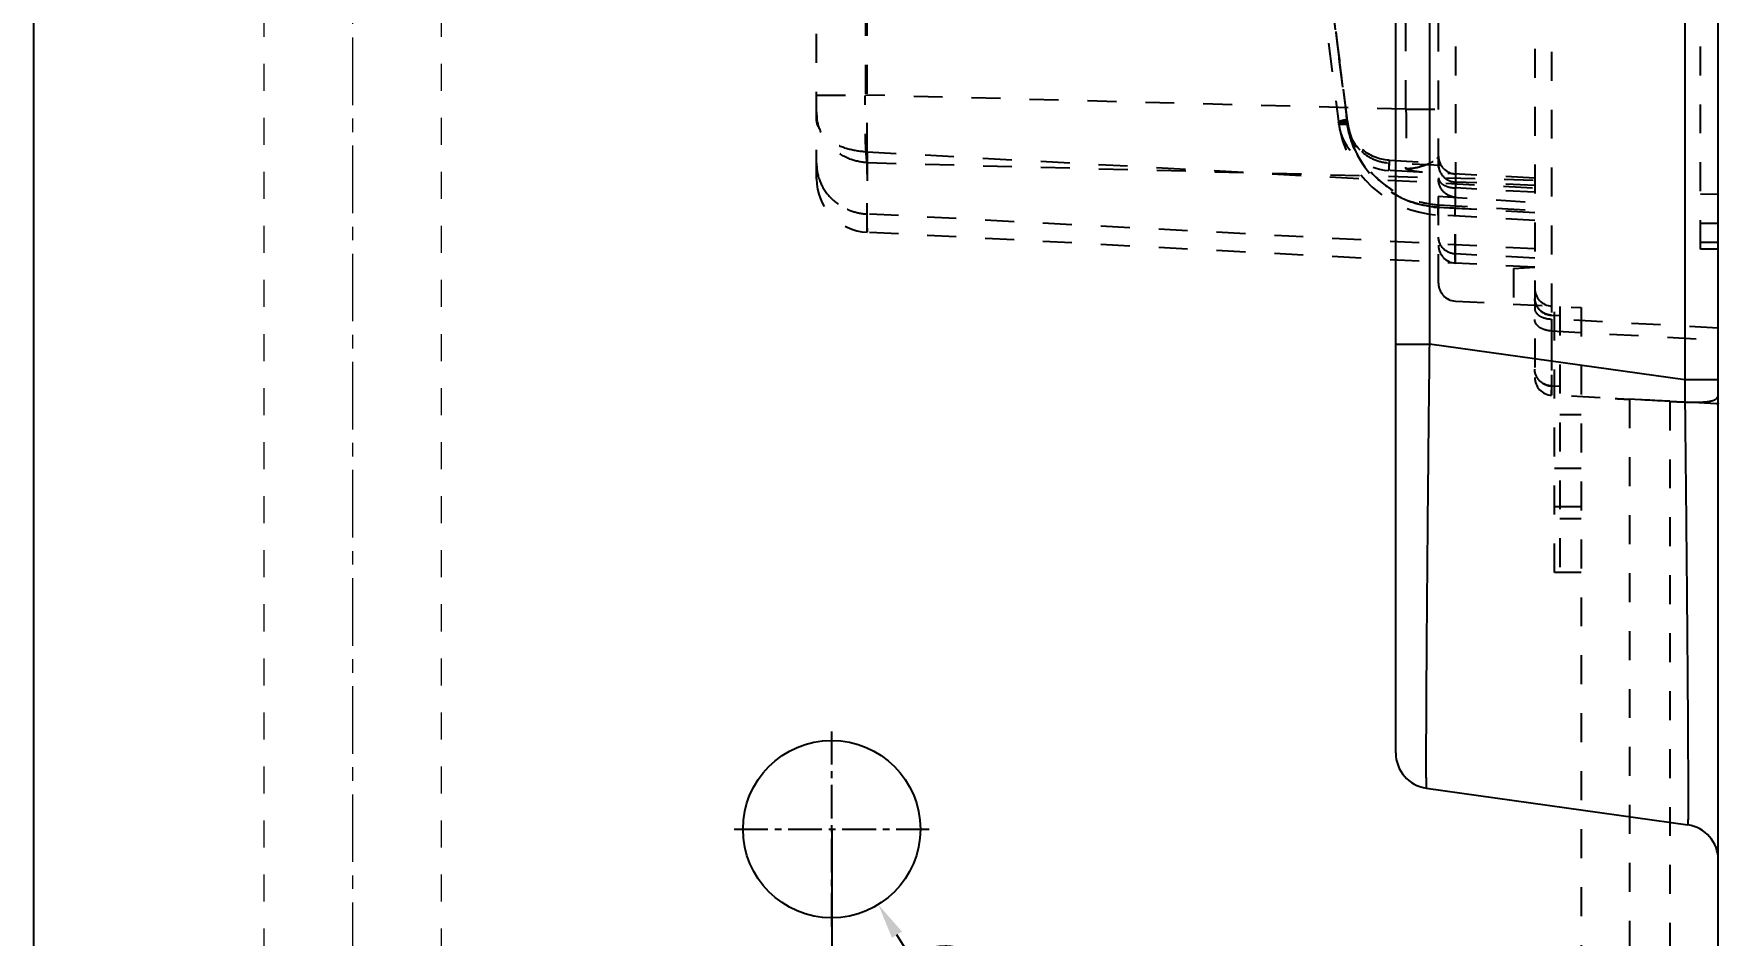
# Model space of a CAD drawing. Header units: millimetres. Extents: x -946 to 3963, y -10008 to 1396.
# Drawn here: x 1283 to 1378, y -3193.5 to -3142.7 of the extents above; entities that cross this region are included whole.
import ezdxf

# ---------------------------------------------------------------- set-up
doc = ezdxf.new("R2010")
doc.units = ezdxf.units.MM
doc.header["$LTSCALE"] = 16.335
doc.header["$PDMODE"] = 3
doc.header["$PDSIZE"] = 0.3125
doc.linetypes.add('CENTER', pattern=[0.6, 0.375, -0.075, 0.075, -0.075])
doc.linetypes.add('HIDDEN', pattern=[0.2, 0.1, -0.1])
doc.layers.get('0').update_dxf_attribs({"linetype": 'CONTINUOUS'})
doc.layers.get('Defpoints').update_dxf_attribs({"linetype": 'CONTINUOUS'})
doc.layers.add('cool', color=153, linetype='HIDDEN', lineweight=9)
doc.layers.add('DEFAULT_2', color=8, linetype='HIDDEN')
doc.layers.add('DIM', color=3, linetype='CONTINUOUS')
doc.styles.get("Standard").update_dxf_attribs({"font": 'txt', "width": 0.8})
doc.dimstyles.new('11', dxfattribs={"dimtxt": 10, "dimasz": 10, "dimexe": 0, "dimexo": 0, "dimgap": 0, "dimtad": 0, "dimzin": 0, "dimdsep": 46, "dimtxsty": 'Standard', "dimcen": 0, "dimclrd": 4, "dimclre": 4, "dimclrt": 6, "dimazin": 0, "dimtfac": 1, "dimtofl": 0, "dimtmove": 0, "dimatfit": 3, "dimfxl": 0, "dimtolj": 1, "dimtzin": 0, "dimarcsym": 0})

# ---------------------------------------------------------------- blocks, each defined once
blk = doc.blocks.new('*D200')
at = {"layer": 'Defpoints', "color": 0}
for p in [(1327.979, -3187.537), (1282.979, -3259.601), (1327.979, -3296.849)]:
    blk.add_point(p, dxfattribs=at)
at = {"layer": 'DIM', "color": 4, "lineweight": -2}
for p, q in [((1327.979, -3187.537), (1327.979, -3296.849)), ((1282.979, -3259.601), (1282.979, -3296.849)), ((1284.979, -3296.849), (1295.431, -3296.849)), ((1325.979, -3296.849), (1313.031, -3296.849))]:
    blk.add_line(p, q, dxfattribs=at)
at = {"layer": 'DIM', "color": 4}
for points in [[(1284.979, -3296.515), (1284.979, -3297.182), (1282.979, -3296.849)], [(1325.979, -3296.515), (1325.979, -3297.182), (1327.979, -3296.849)]]:
    blk.add_solid(points, dxfattribs=at)
at = {"layer": 'DIM', "color": 6, "insert": (1304.231, -3296.849), "char_height": 6, "attachment_point": 5}
blk.add_mtext('\\A1;45.00', dxfattribs=at)
blk = doc.blocks.new('*D237')
at = {"layer": 'Defpoints', "color": 0}
for p in [(1325.348, -3183.285), (1330.609, -3191.789)]:
    blk.add_point(p, dxfattribs=at)
at = {"layer": 'DIM', "color": 4, "lineweight": -2}
blk.add_line((1332.714, -3195.191), (1331.661, -3193.49), dxfattribs=at)
at = {"layer": 'DIM', "color": 4}
blk.add_solid([(1331.945, -3193.315), (1331.378, -3193.665), (1330.609, -3191.789)], dxfattribs=at)
at = {"layer": 'DIM', "color": 6, "insert": (1337.974, -3203.695), "char_height": 6, "attachment_point": 5, "rotation": 301.74174}
blk.add_mtext('\\A1;∅10.00', dxfattribs=at)

msp = doc.modelspace()

# ---------------------------------------------------------------- linework, layer by layer
at = {"color": 7, "linetype": 'Continuous'}
for p, q in [((1282.979, -3262.537), (1282.979, -2882.537)), ((1359.788, -3183.242), (1359.788, -3091.369)), ((1361.684, -3092.496), (1361.684, -3160.185)), ((1376.083, -3092.905), (1376.083, -3162.209)), ((1377.979, -3262.537), (1377.979, -3092.925)), ((1359.788, -3160.185), (1361.684, -3160.185)), ((1376.083, -3162.209), (1361.684, -3160.185)), ((1377.979, -3162.209), (1376.083, -3162.209)), ((1361.51, -3185.222), (1376.257, -3187.295))]:
    msp.add_line(p, q, dxfattribs=at)
at = {"color": 1, "linetype": 'CENTER', "ltscale": 0.310989}
for p, q in [((1327.979, -3193.037), (1327.979, -3182.037)), ((1322.479, -3187.537), (1333.479, -3187.537))]:
    msp.add_line(p, q, dxfattribs=at)
msp.add_circle((1327.979, -3187.537), 5)
at = {"color": 7, "linetype": 'Continuous'}
for centre, start, end in [((1361.788, -3183.242), 180, 262), ((1375.979, -3189.276), 0, 82)]:
    msp.add_arc(centre, 2, start, end, dxfattribs=at)
for points, knots in [([(1361.684, -3160.185), (1361.666, -3161.809), (1361.632, -3164.996), (1361.586, -3169.625), (1361.554, -3173.289), (1361.532, -3175.997), (1361.519, -3177.813), (1361.508, -3179.46), (1361.5, -3180.922), (1361.494, -3182.184), (1361.492, -3183.105), (1361.491, -3183.733), (1361.492, -3184.12), (1361.493, -3184.448), (1361.495, -3184.719), (1361.498, -3184.929), (1361.5, -3185.068), (1361.503, -3185.148), (1361.504, -3185.188), (1361.508, -3185.207), (1361.507, -3185.222), (1361.51, -3185.222)], [0, 0, 0, 0, 0.194583, 0.381897, 0.55467, 0.633532, 0.706319, 0.772326, 0.830904, 0.881476, 0.923547, 0.941263, 0.956707, 0.96984, 0.980634, 0.989062, 0.995102, 0.997224, 0.998747, 0.99967, 1, 1, 1, 1]), ([(1376.083, -3162.209), (1376.101, -3163.835), (1376.135, -3167.026), (1376.18, -3171.663), (1376.213, -3175.335), (1376.235, -3178.049), (1376.248, -3179.871), (1376.259, -3181.523), (1376.267, -3182.99), (1376.273, -3184.256), (1376.275, -3185.179), (1376.276, -3185.808), (1376.275, -3186.195), (1376.274, -3186.524), (1376.272, -3186.794), (1376.27, -3187.004), (1376.267, -3187.144), (1376.264, -3187.222), (1376.263, -3187.263), (1376.259, -3187.279), (1376.26, -3187.295), (1376.257, -3187.295)], [0, 0, 0, 0, 0.194426, 0.381687, 0.554525, 0.63345, 0.706311, 0.772394, 0.83104, 0.881663, 0.92376, 0.941477, 0.956914, 0.970033, 0.980803, 0.9892, 0.995201, 0.9973, 0.998798, 0.999696, 1, 1, 1, 1])]:
    msp.add_open_spline(points, degree=3, knots=knots, dxfattribs=at)
at = {"layer": 'cool', "ltscale": 0.932966}
for p, q in [((1295.979, -3249.537), (1295.979, -3041.537)), ((1305.979, -3249.537), (1305.979, -3041.537))]:
    msp.add_line(p, q, dxfattribs=at)
at = {"layer": 'cool', "color": 1, "linetype": 'CENTER', "ltscale": 0.621977}
msp.add_line((1300.979, -3262.537), (1300.979, -3041.537), dxfattribs=at)
at = {"layer": 'DEFAULT_2', "color": 8, "linetype": 'HIDDEN'}
for p, q in [((1327.126, -3150.873), (1327.126, -3064.117)), ((1329.878, -3072.574), (1329.878, -3146.152)), ((1329.983, -3149.351), (1329.983, -3077.994)), ((1360.365, -3146.947), (1360.365, -3091.047)), ((1362.2, -3156.759), (1362.2, -3091.103)), ((1363.153, -3091.131), (1363.153, -3151.386)), ((1367.627, -3091.266), (1367.627, -3162.068)), ((1368.58, -3091.434), (1368.58, -3163.072)), ((1376.979, -3154.84), (1376.979, -3134.201)), ((1327.126, -3146.152), (1329.878, -3146.152)), ((1360.365, -3146.947), (1329.878, -3146.152)), ((1360.365, -3146.947), (1362.2, -3146.947)), ((1357.056, -3147.793), (1357.033, -3147.622)), ((1357.056, -3147.793), (1357.033, -3147.622)), ((1329.983, -3149.351), (1367.627, -3151.389)), ((1329.983, -3153.884), (1329.983, -3149.959)), ((1329.983, -3149.959), (1367.627, -3150.941)), ((1359.415, -3149.827), (1362.275, -3149.975)), ((1362.353, -3150.127), (1359.415, -3149.973)), ((1367.627, -3150.832), (1359.406, -3150.401)), ((1363.153, -3150.598), (1363.153, -3151.054)), ((1367.627, -3151.239), (1363.153, -3151.054)), ((1362.19, -3151.854), (1367.627, -3152.201)), ((1363.148, -3152.985), (1363.151, -3151.953)), ((1363.151, -3151.953), (1363.152, -3151.386)), ((1367.627, -3151.627), (1363.153, -3151.386)), ((1363.153, -3155.623), (1363.153, -3151.915)), ((1376.979, -3151.719), (1377.979, -3151.744)), ((1367.627, -3154.827), (1329.983, -3152.854)), ((1367.627, -3152.79), (1362.19, -3152.485)), ((1363.118, -3152.537), (1362.191, -3152.485)), ((1362.201, -3152.338), (1367.627, -3152.643)), ((1367.627, -3153.219), (1362.201, -3152.914)), ((1367.627, -3152.79), (1363.118, -3152.537)), ((1367.627, -3155.857), (1329.983, -3153.884)), ((1377.979, -3153.388), (1376.979, -3153.388)), ((1377.979, -3154.469), (1376.979, -3154.469)), ((1377.979, -3154.841), (1376.979, -3154.841)), ((1367.627, -3155.342), (1363.153, -3155.108)), ((1366.421, -3155.924), (1367.627, -3155.861)), ((1366.421, -3155.924), (1366.421, -3157.934)), ((1363.153, -3157.762), (1370.24, -3158.134)), ((1368.579, -3158.104), (1368.58, -3158.054)), ((1368.58, -3158.562), (1369.04, -3158.586)), ((1368.74, -3173.064), (1368.74, -3158.055)), ((1369.04, -3158.071), (1369.04, -3173.064)), ((1370.24, -3158.134), (1370.24, -3216.178)), ((1377.979, -3159.285), (1368.58, -3158.78)), ((1368.58, -3159.451), (1377.979, -3159.956)), ((1369.04, -3162.581), (1368.58, -3162.557)), ((1377.85, -3163.558), (1368.58, -3163.072)), ((1372.979, -3163.302), (1372.979, -3216.179)), ((1375.24, -3163.421), (1375.24, -3224.65)), ((1370.24, -3164.171), (1369.04, -3164.171)), ((1370.24, -3167.196), (1368.74, -3167.196)), ((1370.24, -3169.359), (1368.74, -3169.359)), ((1370.24, -3170.039), (1369.04, -3170.039)), ((1370.24, -3173.064), (1368.74, -3173.064))]:
    msp.add_line(p, q, dxfattribs=at)
for centre, radius, start, end in [((2040.215, -3057.537), 689.571, 172.479799, 187.520201), ((2050.766, -3056.555), 699.668, 183.397567, 187.472083), ((2023.308, -3059.514), 672.056, 184.592102, 187.535169), ((2023.281, -3059.517), 672.029, 184.596372, 187.526414), ((2038.225, -3057.857), 687.081, 186.93722, 187.512707), ((2038.645, -3057.803), 687.504, 186.937867, 187.506918), ((2038.506, -3057.821), 687.365, 186.937878, 187.51261), ((1329.84, -3147.102), 2.714, 180.02792, 187.67896), ((1362.54, -3146.893), 6.03, 187.51153, 266.78427), ((1359.564, -3147.39), 3.015, 187.5202, 267), ((1362.528, -3146.813), 5.534, 187.56108, 266.61642), ((1362.568, -3146.947), 5.575, 187.67096, 211.32406), ((1362.493, -3146.99), 5.489, 203.29851, 250.80524), ((1329.862, -3149.995), 2.736, 180.05242, 202.57109), ((1363.205, -3149.594), 1.005, 180, 267), ((1330.141, -3150.873), 3.015, 180, 267), ((1362.538, -3146.923), 5.572, 240.16098, 266.58639), ((1363.202, -3149.816), 1.57, 262.79784, 268.1991), ((1362.596, -3146.596), 5.903, 263.12855, 266.15843), ((1362.535, -3146.983), 5.512, 263.28095, 266.41845), ((1363.205, -3154.619), 1.005, 180, 267), ((1363.205, -3156.759), 1.005, 180, 267), ((1368.632, -3157.043), 1.005, 180, 267), ((1368.629, -3157.203), 1.578, 263.27452, 268.22385), ((2248.706, -3162.212), 880.134, 179.776558, 179.981382), ((1368.632, -3162.068), 1.005, 180, 267), ((1504.924, -3162.085), 136.351, 179.93338, 180.29112)]:
    msp.add_arc(centre, radius, start, end, dxfattribs=at)
for points, knots in [([(1329.983, -3149.959), (1329.949, -3149.766), (1329.912, -3149.276), (1329.875, -3148.419), (1329.863, -3147.344), (1329.87, -3146.564), (1329.878, -3146.152)], [0, 0, 0, 0, 0.154136, 0.386134, 0.675121, 1, 1, 1, 1]), ([(1360.365, -3146.947), (1360.374, -3147.578), (1360.374, -3148.689), (1360.359, -3149.801), (1360.331, -3150.281)], [0, 0, 0, 0, 0.567599, 1, 1, 1, 1]), ([(1329.983, -3149.351), (1329.624, -3149.34), (1328.914, -3149.238), (1327.974, -3148.847), (1327.3, -3148.24), (1327.126, -3147.707), (1327.126, -3147.474)], [0, 0, 0, 0, 0.289929, 0.573296, 0.811412, 1, 1, 1, 1]), ([(1329.983, -3149.959), (1329.653, -3149.943), (1328.972, -3149.801), (1328.068, -3149.264), (1327.409, -3148.448), (1327.194, -3147.788), (1327.15, -3147.464)], [0, 0, 0, 0, 0.243371, 0.50209, 0.75918, 1, 1, 1, 1]), ([(1357.042, -3147.542), (1356.982, -3147.55), (1356.867, -3147.568), (1356.71, -3147.604), (1356.62, -3147.633), (1356.559, -3147.667), (1356.561, -3147.682)], [0, 0, 0, 0, 0.359764, 0.690899, 0.912703, 1, 1, 1, 1]), ([(1357.042, -3147.69), (1356.983, -3147.697), (1356.873, -3147.708), (1356.717, -3147.714), (1356.627, -3147.71), (1356.563, -3147.695), (1356.561, -3147.682)], [0, 0, 0, 0, 0.363997, 0.694532, 0.914497, 1, 1, 1, 1]), ([(1356.591, -3147.701), (1356.586, -3147.7), (1356.576, -3147.696), (1356.562, -3147.689), (1356.561, -3147.682)], [0, 0, 0, 0, 0.37059, 1, 1, 1, 1]), ([(1356.59, -3147.7), (1356.586, -3147.699), (1356.576, -3147.695), (1356.562, -3147.689), (1356.561, -3147.682)], [0, 0, 0, 0, 0.364643, 1, 1, 1, 1]), ([(1356.591, -3147.701), (1356.586, -3147.7), (1356.576, -3147.696), (1356.562, -3147.689), (1356.561, -3147.682)], [0, 0, 0, 0, 0.37027, 1, 1, 1, 1]), ([(1357.056, -3147.645), (1356.995, -3147.653), (1356.881, -3147.672), (1356.724, -3147.707), (1356.635, -3147.738), (1356.573, -3147.77), (1356.575, -3147.785)], [0, 0, 0, 0, 0.36209, 0.69139, 0.90902, 1, 1, 1, 1]), ([(1357.056, -3147.793), (1356.997, -3147.8), (1356.886, -3147.811), (1356.732, -3147.818), (1356.642, -3147.811), (1356.577, -3147.799), (1356.575, -3147.785)], [0, 0, 0, 0, 0.364326, 0.694988, 0.911036, 1, 1, 1, 1]), ([(1357.042, -3147.69), (1356.951, -3147.701), (1356.802, -3147.712), (1356.648, -3147.716), (1356.59, -3147.7)], [0, 0, 0, 0, 0.606317, 1, 1, 1, 1]), ([(1357.042, -3147.542), (1357.13, -3148.166), (1357.509, -3149.4), (1358.677, -3150.941), (1360.3, -3152.002), (1361.566, -3152.296), (1362.201, -3152.338)], [0, 0, 0, 0, 0.249011, 0.498423, 0.748724, 1, 1, 1, 1]), ([(1359.415, -3149.825), (1358.845, -3149.797), (1357.694, -3149.317), (1357.127, -3148.208), (1357.056, -3147.645)], [0, 0, 0, 0, 0.501543, 1, 1, 1, 1]), ([(1357.056, -3147.793), (1357.092, -3148.081), (1357.273, -3148.65), (1357.636, -3149.122), (1357.851, -3149.319)], [0, 0, 0, 0, 0.499061, 1, 1, 1, 1]), ([(1357.448, -3149.155), (1357.681, -3149.694), (1358.322, -3150.708), (1359.255, -3151.463), (1359.766, -3151.756)], [0, 0, 0, 0, 0.499161, 1, 1, 1, 1]), ([(1329.983, -3149.351), (1329.98, -3149.688), (1329.975, -3150.322), (1329.97, -3151.216), (1329.967, -3151.989), (1329.966, -3152.556), (1329.966, -3152.945), (1329.967, -3153.186), (1329.968, -3153.392), (1329.97, -3153.562), (1329.972, -3153.696), (1329.974, -3153.785), (1329.977, -3153.836), (1329.978, -3153.862), (1329.981, -3153.874), (1329.981, -3153.884), (1329.983, -3153.884)], [0, 0, 0, 0, 0.222525, 0.420051, 0.591143, 0.734364, 0.795075, 0.848281, 0.893802, 0.931459, 0.961075, 0.982472, 0.990035, 0.99548, 0.998792, 1, 1, 1, 1]), ([(1357.851, -3149.319), (1358.063, -3149.512), (1358.557, -3149.828), (1359.128, -3149.959), (1359.415, -3149.973)], [0, 0, 0, 0, 0.499699, 1, 1, 1, 1]), ([(1359.415, -3149.825), (1359.411, -3149.894), (1359.406, -3149.997), (1359.401, -3150.13), (1359.399, -3150.221), (1359.399, -3150.293), (1359.398, -3150.352), (1359.403, -3150.378), (1359.402, -3150.401), (1359.406, -3150.401)], [0, 0, 0, 0, 0.356326, 0.535511, 0.696062, 0.825645, 0.920475, 0.978952, 1, 1, 1, 1]), ([(1359.415, -3149.973), (1359.412, -3150.028), (1359.408, -3150.129), (1359.404, -3150.25), (1359.403, -3150.326), (1359.402, -3150.367), (1359.406, -3150.385), (1359.404, -3150.401), (1359.406, -3150.401)], [0, 0, 0, 0, 0.381887, 0.714621, 0.837818, 0.926875, 0.981068, 1, 1, 1, 1]), ([(1360.331, -3150.281), (1360.567, -3150.293), (1360.978, -3150.248), (1361.498, -3150.081), (1361.865, -3149.911), (1362.067, -3149.786), (1362.135, -3149.717)], [0, 0, 0, 0, 0.367741, 0.636166, 0.848354, 1, 1, 1, 1]), ([(1362.135, -3149.717), (1362.145, -3149.706), (1362.176, -3149.672), (1362.2, -3149.627), (1362.2, -3149.594)], [0, 0, 0, 0, 0.300902, 1, 1, 1, 1]), ([(1362.201, -3150.1), (1362.201, -3150.341), (1362.424, -3150.833), (1362.912, -3151.044), (1363.153, -3151.054)], [0, 0, 0, 0, 0.498802, 1, 1, 1, 1]), ([(1327.335, -3151.046), (1327.475, -3151.38), (1327.892, -3152.007), (1328.512, -3152.43), (1328.85, -3152.583)], [0, 0, 0, 0, 0.494807, 1, 1, 1, 1]), ([(1361.302, -3150.501), (1361.215, -3150.496), (1360.884, -3150.468), (1360.549, -3150.394), (1360.331, -3150.281)], [0, 0, 0, 0, 0.261065, 1, 1, 1, 1]), ([(1362.2, -3150.806), (1362.2, -3150.905), (1362.322, -3151.133), (1362.536, -3151.247), (1362.663, -3151.293)], [0, 0, 0, 0, 0.422442, 1, 1, 1, 1]), ([(1328.85, -3152.583), (1328.942, -3152.624), (1329.305, -3152.767), (1329.695, -3152.84), (1329.983, -3152.854)], [0, 0, 0, 0, 0.259489, 1, 1, 1, 1]), ([(1362.191, -3152.485), (1362.188, -3152.539), (1362.183, -3152.64), (1362.177, -3152.762), (1362.176, -3152.838), (1362.174, -3152.88), (1362.177, -3152.897), (1362.176, -3152.912), (1362.178, -3152.912)], [0, 0, 0, 0, 0.380795, 0.714688, 0.840187, 0.930345, 0.982664, 1, 1, 1, 1]), ([(1362.178, -3152.912), (1362.176, -3152.912), (1362.177, -3152.897), (1362.174, -3152.88), (1362.176, -3152.838), (1362.177, -3152.762), (1362.183, -3152.64), (1362.188, -3152.539), (1362.191, -3152.485)], [0, 0, 0, 0, 0.017336, 0.069655, 0.159813, 0.285312, 0.619205, 1, 1, 1, 1]), ([(1362.178, -3152.912), (1362.176, -3152.912), (1362.177, -3152.897), (1362.174, -3152.88), (1362.176, -3152.838), (1362.177, -3152.762), (1362.183, -3152.64), (1362.188, -3152.539), (1362.191, -3152.485)], [0, 0, 0, 0, 0.017336, 0.069655, 0.159813, 0.285312, 0.619205, 1, 1, 1, 1]), ([(1362.189, -3152.913), (1362.186, -3152.913), (1362.186, -3152.892), (1362.182, -3152.866), (1362.182, -3152.807), (1362.183, -3152.733), (1362.186, -3152.641), (1362.191, -3152.508), (1362.197, -3152.405), (1362.201, -3152.338)], [0, 0, 0, 0, 0.01852, 0.073697, 0.170241, 0.304066, 0.46757, 0.647333, 1, 1, 1, 1]), ([(1362.201, -3152.339), (1362.197, -3152.406), (1362.191, -3152.509), (1362.186, -3152.642), (1362.183, -3152.734), (1362.182, -3152.808), (1362.182, -3152.866), (1362.186, -3152.892), (1362.186, -3152.913), (1362.189, -3152.913)], [0, 0, 0, 0, 0.353119, 0.532813, 0.696325, 0.83001, 0.926379, 0.981507, 1, 1, 1, 1]), ([(1362.201, -3152.914), (1362.199, -3152.914), (1362.2, -3152.899), (1362.197, -3152.881), (1362.199, -3152.84), (1362.199, -3152.763), (1362.204, -3152.642), (1362.209, -3152.54), (1362.212, -3152.486)], [0, 0, 0, 0, 0.017392, 0.069737, 0.159905, 0.285402, 0.619257, 1, 1, 1, 1]), ([(1363.152, -3155.623), (1363.149, -3155.622), (1363.155, -3155.599), (1363.147, -3155.574), (1363.15, -3155.514), (1363.148, -3155.439), (1363.148, -3155.34), (1363.147, -3155.169), (1363.146, -3154.904), (1363.146, -3154.529), (1363.146, -3154.078), (1363.147, -3153.555), (1363.148, -3153.182), (1363.148, -3152.985)], [0, 0, 0, 0, 0.004312, 0.017034, 0.038039, 0.067185, 0.10433, 0.149332, 0.262333, 0.405043, 0.576321, 0.775021, 1, 1, 1, 1]), ([(1363.153, -3155.108), (1362.907, -3155.095), (1362.412, -3154.892), (1362.2, -3154.393), (1362.2, -3154.156)], [0, 0, 0, 0, 0.509066, 1, 1, 1, 1]), ([(1367.627, -3157.61), (1367.627, -3157.847), (1367.839, -3158.347), (1368.334, -3158.55), (1368.58, -3158.562)], [0, 0, 0, 0, 0.490934, 1, 1, 1, 1]), ([(1367.762, -3158.082), (1367.74, -3158.045), (1367.666, -3157.898), (1367.627, -3157.731), (1367.627, -3157.61)], [0, 0, 0, 0, 0.262458, 1, 1, 1, 1]), ([(1367.627, -3158.205), (1367.627, -3158.303), (1367.75, -3158.53), (1367.963, -3158.642), (1368.09, -3158.688)], [0, 0, 0, 0, 0.421147, 1, 1, 1, 1]), ([(1368.58, -3158.562), (1368.54, -3158.56), (1368.377, -3158.541), (1368.218, -3158.483), (1368.11, -3158.422)], [0, 0, 0, 0, 0.238878, 1, 1, 1, 1]), ([(1368.58, -3159.451), (1368.459, -3159.447), (1368.222, -3159.406), (1367.841, -3159.259), (1367.627, -3158.983), (1367.627, -3158.81)], [0, 0, 0, 0, 0.293209, 0.577048, 1, 1, 1, 1]), ([(1368.58, -3159.451), (1368.579, -3159.722), (1368.577, -3160.232), (1368.575, -3160.949), (1368.574, -3161.568), (1368.574, -3162.02), (1368.574, -3162.329), (1368.574, -3162.52), (1368.575, -3162.683), (1368.575, -3162.818), (1368.576, -3162.924), (1368.577, -3162.994), (1368.578, -3163.034), (1368.577, -3163.055), (1368.58, -3163.064), (1368.578, -3163.072), (1368.58, -3163.072)], [0, 0, 0, 0, 0.224396, 0.422826, 0.594073, 0.73692, 0.797314, 0.850151, 0.89528, 0.932549, 0.961805, 0.982898, 0.990335, 0.995676, 0.998901, 1, 1, 1, 1]), ([(1368.58, -3162.557), (1368.334, -3162.545), (1367.839, -3162.341), (1367.627, -3161.842), (1367.627, -3161.605)], [0, 0, 0, 0, 0.509066, 1, 1, 1, 1]), ([(1368.09, -3162.405), (1368.128, -3162.428), (1368.281, -3162.506), (1368.452, -3162.551), (1368.58, -3162.557)], [0, 0, 0, 0, 0.25929, 1, 1, 1, 1]), ([(1368.579, -3163.072), (1368.578, -3163.072), (1368.58, -3163.062), (1368.577, -3163.051), (1368.578, -3163.026), (1368.576, -3162.978), (1368.575, -3162.893), (1368.575, -3162.82), (1368.574, -3162.777)], [0, 0, 0, 0, 0.016404, 0.064457, 0.143922, 0.254453, 0.567269, 1, 1, 1, 1]), ([(1372.167, -3163.26), (1372.233, -3163.263), (1372.504, -3163.277), (1372.774, -3163.291), (1372.979, -3163.301)], [0, 0, 0, 0, 0.243315, 1, 1, 1, 1]), ([(1375.24, -3163.416), (1375.332, -3163.421), (1375.689, -3163.439), (1376.046, -3163.454), (1376.311, -3163.461)], [0, 0, 0, 0, 0.257802, 1, 1, 1, 1]), ([(1376.311, -3163.461), (1376.607, -3163.468), (1377.017, -3163.475), (1377.508, -3163.417), (1377.701, -3163.362), (1377.778, -3163.323)], [0, 0, 0, 0, 0.598164, 0.825627, 1, 1, 1, 1]), ([(1377.778, -3163.323), (1377.836, -3163.293), (1377.941, -3163.219), (1377.979, -3163.093), (1377.979, -3163.036)], [0, 0, 0, 0, 0.53345, 1, 1, 1, 1]), ([(1377.979, -3163.527), (1377.979, -3163.541), (1377.923, -3163.567), (1377.882, -3163.559), (1377.85, -3163.558)], [0, 0, 0, 0, 0.302471, 1, 1, 1, 1])]:
    msp.add_open_spline(points, degree=3, knots=knots, dxfattribs=at)
for points in [[(1357.451, -3149.161), (1357.25, -3148.694), (1357.113, -3148.194), (1357.042, -3147.69)], [(1357.45, -3149.159), (1357.249, -3148.692), (1357.113, -3148.193), (1357.042, -3147.69)], [(1357.451, -3149.16), (1357.25, -3148.693), (1357.113, -3148.193), (1357.042, -3147.69)], [(1362.328, -3151.39), (1362.246, -3151.241), (1362.2, -3151.067), (1362.2, -3150.897)], [(1362.675, -3151.759), (1362.532, -3151.669), (1362.409, -3151.538), (1362.328, -3151.39)], [(1362.663, -3151.293), (1362.773, -3151.333), (1362.889, -3151.36), (1363.005, -3151.374)], [(1363.153, -3151.915), (1362.986, -3151.905), (1362.817, -3151.849), (1362.675, -3151.759)], [(1362.191, -3152.485), (1361.685, -3152.45), (1361.178, -3152.349), (1360.699, -3152.183)], [(1362.191, -3152.485), (1361.685, -3152.45), (1361.178, -3152.349), (1360.699, -3152.183)], [(1362.191, -3152.485), (1361.685, -3152.45), (1361.179, -3152.349), (1360.7, -3152.183)], [(1361.89, -3152.456), (1361.488, -3152.408), (1361.089, -3152.317), (1360.707, -3152.185)], [(1368.11, -3158.422), (1367.969, -3158.342), (1367.844, -3158.222), (1367.762, -3158.082)], [(1368.09, -3158.688), (1368.204, -3158.729), (1368.323, -3158.756), (1368.444, -3158.77)], [(1375.24, -3163.416), (1374.486, -3163.378), (1373.733, -3163.34), (1372.979, -3163.301)]]:
    msp.add_open_spline(points, degree=3, dxfattribs=at)

# ---------------------------------------------------------------- dimensions: what is measured, and where the dimension line sits
at = {"layer": 'DIM'}
dim = msp.add_diameter_dim_2p(p1=(1325.348, -3183.285), p2=(1330.609, -3191.789), dimstyle='11', override={"dimtxt": 6, "dimasz": 2}, dxfattribs=at)
dim.commit()
dim.dimension.update_dxf_attribs({"geometry": '*D237', "text_midpoint": (1337.974, -3203.695)})
dim = msp.add_linear_dim(base=(1327.979, -3296.849), p1=(1282.979, -3259.601), p2=(1327.979, -3187.537), dimstyle='11', override={"dimtxt": 6, "dimasz": 2}, dxfattribs=at)
dim.commit()
dim.dimension.update_dxf_attribs({"geometry": '*D200', "text_midpoint": (1304.231, -3296.849), "dimtype": 160})

doc.saveas('drawing.dxf')
